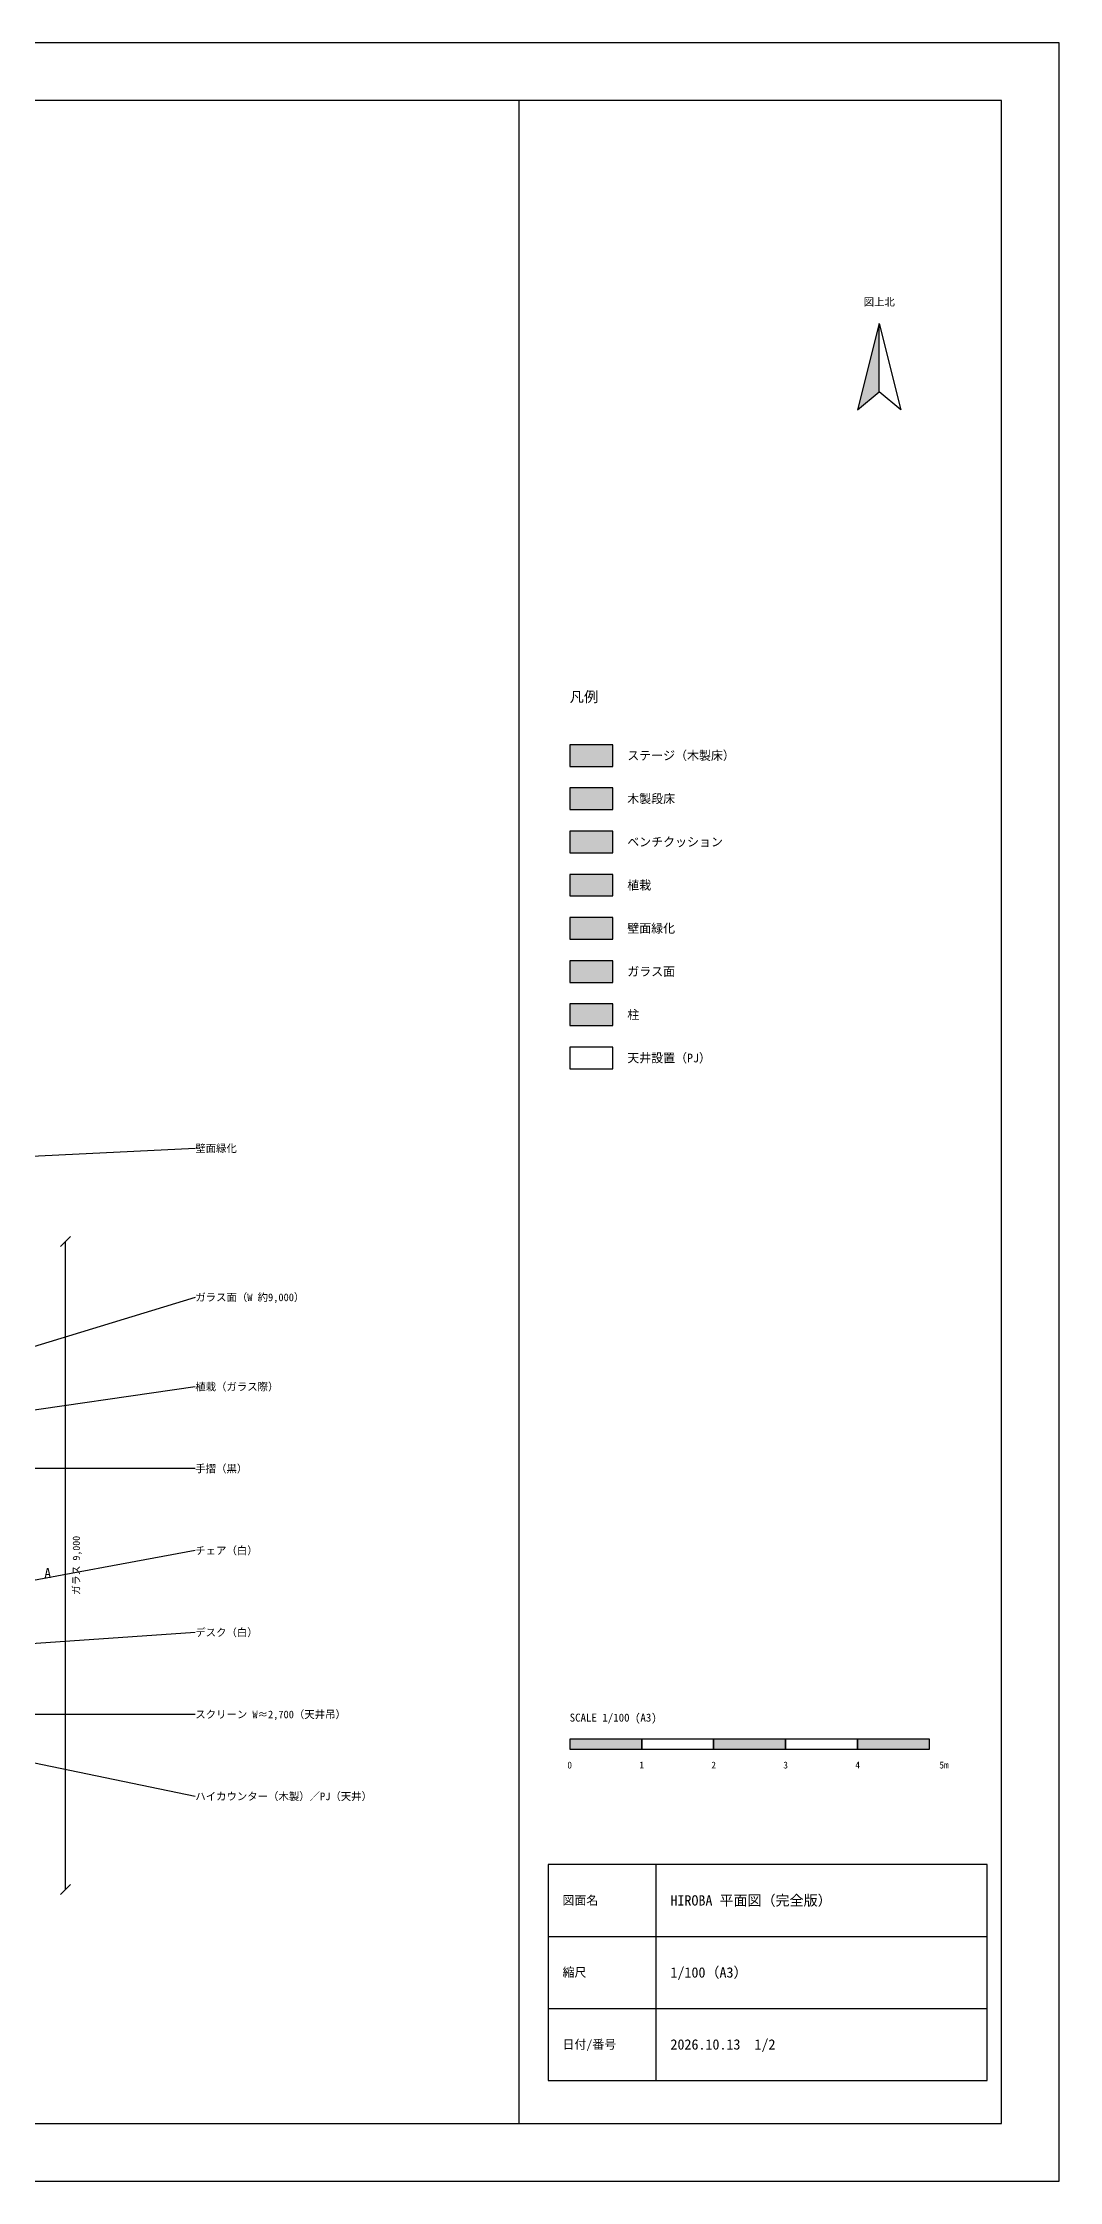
# Model space of a CAD drawing. Header units: millimetres. Extents: x 0 to 87000, y 0 to 29700.
# Drawn here: x 27881 to 42000, y 0 to 29700 of the extents above; entities that cross this region are included whole.
import ezdxf
from ezdxf.enums import TextEntityAlignment as Align

# ---------------------------------------------------------------- set-up
doc = ezdxf.new("R2010")
doc.units = ezdxf.units.MM
for name, color, linetype in [('A-CEIL', 9, 'Continuous'), ('A-COLS', 8, 'Continuous'), ('A-DIMS', 2, 'Continuous'), ('A-FILL', 254, 'Continuous'), ('A-FURN', 4, 'Continuous'), ('A-GLASS', 1, 'Continuous'), ('A-PLANT', 3, 'Continuous'), ('A-TEXT', 7, 'Continuous'), ('A-WOOD', 30, 'Continuous')]:
    doc.layers.add(name, color=color, linetype=linetype)
doc.styles.add('JP', font='msgothic.ttc')

msp = doc.modelspace()

# ---------------------------------------------------------------- hatches: boundary and pattern name
at = {"layer": 'A-FILL', "true_color": 0x000000}
h = msp.add_hatch(color=7, dxfattribs=at)
h.dxf.hatch_style = 1
h.paths.add_polyline_path([(39500, 25800), (39200, 24600), (39500, 24850), (39500, 25800)])
at = {"layer": 'A-FILL', "true_color": 0xf1dfbd}
h = msp.add_hatch(color=7, dxfattribs=at)
h.dxf.hatch_style = 1
h.paths.add_polyline_path([(35200, 19650), (35800, 19650), (35800, 19950), (35200, 19950), (35200, 19650)])
at = {"layer": 'A-FILL', "true_color": 0xdcc095}
h = msp.add_hatch(color=7, dxfattribs=at)
h.dxf.hatch_style = 1
h.paths.add_polyline_path([(35200, 19050), (35800, 19050), (35800, 19350), (35200, 19350), (35200, 19050)])
at = {"layer": 'A-FILL', "true_color": 0xc0687a}
h = msp.add_hatch(color=7, dxfattribs=at)
h.dxf.hatch_style = 1
h.paths.add_polyline_path([(35200, 18450), (35800, 18450), (35800, 18750), (35200, 18750), (35200, 18450)])
at = {"layer": 'A-FILL', "true_color": 0xcfe3c4}
h = msp.add_hatch(color=7, dxfattribs=at)
h.dxf.hatch_style = 1
h.paths.add_polyline_path([(35200, 17850), (35800, 17850), (35800, 18150), (35200, 18150), (35200, 17850)])
at = {"layer": 'A-FILL', "true_color": 0x7fb069}
h = msp.add_hatch(color=7, dxfattribs=at)
h.dxf.hatch_style = 1
h.paths.add_polyline_path([(35200, 17250), (35800, 17250), (35800, 17550), (35200, 17550), (35200, 17250)])
at = {"layer": 'A-FILL', "true_color": 0xd6ecff}
h = msp.add_hatch(color=7, dxfattribs=at)
h.dxf.hatch_style = 1
h.paths.add_polyline_path([(35200, 16650), (35800, 16650), (35800, 16950), (35200, 16950), (35200, 16650)])
at = {"layer": 'A-FILL', "true_color": 0xa8a8a8}
h = msp.add_hatch(color=7, dxfattribs=at)
h.dxf.hatch_style = 1
h.paths.add_polyline_path([(35200, 16050), (35800, 16050), (35800, 16350), (35200, 16350), (35200, 16050)])
at = {"layer": 'A-FILL', "true_color": 0x000000}
h = msp.add_hatch(color=7, dxfattribs=at)
h.dxf.hatch_style = 1
h.paths.add_polyline_path([(35200, 6000), (36200, 6000), (36200, 6140), (35200, 6140), (35200, 6000)])
h = msp.add_hatch(color=7, dxfattribs=at)
h.dxf.hatch_style = 1
h.paths.add_polyline_path([(37200, 6000), (38200, 6000), (38200, 6140), (37200, 6140), (37200, 6000)])
h = msp.add_hatch(color=7, dxfattribs=at)
h.dxf.hatch_style = 1
h.paths.add_polyline_path([(39200, 6000), (40200, 6000), (40200, 6140), (39200, 6140), (39200, 6000)])

# ---------------------------------------------------------------- linework, layer by layer
at = {"layer": 'A-CEIL'}
msp.add_lwpolyline([(35200, 15450), (35800, 15450), (35800, 15750), (35200, 15750), (35200, 15450)], close=True, dxfattribs=at)
at = {"layer": 'A-COLS'}
msp.add_lwpolyline([(35200, 16050), (35800, 16050), (35800, 16350), (35200, 16350), (35200, 16050)], close=True, dxfattribs=at)
at = {"layer": 'A-DIMS'}
for points in [[(28127, 12982), (28267, 13122)], [(28197, 4052), (28197, 13052)], [(28127, 3982), (28267, 4122)]]:
    msp.add_lwpolyline(points, dxfattribs=at)
at = {"layer": 'A-FURN'}
for points in [[(0, 0), (42000, 0), (42000, 29700), (0, 29700), (0, 0)], [(800, 800), (41200, 800), (41200, 28900), (800, 28900), (800, 800)], [(39500, 25800), (39200, 24600), (39500, 24850), (39500, 25800)], [(39500, 25800), (39800, 24600), (39500, 24850), (39500, 25800)], [(35200, 18450), (35800, 18450), (35800, 18750), (35200, 18750), (35200, 18450)], [(35200, 6000), (36200, 6000), (36200, 6140), (35200, 6140), (35200, 6000)], [(36200, 6000), (37200, 6000), (37200, 6140), (36200, 6140), (36200, 6000)], [(37200, 6000), (38200, 6000), (38200, 6140), (37200, 6140), (37200, 6000)], [(38200, 6000), (39200, 6000), (39200, 6140), (38200, 6140), (38200, 6000)], [(39200, 6000), (40200, 6000), (40200, 6140), (39200, 6140), (39200, 6000)], [(34900, 1400), (41000, 1400), (41000, 4400), (34900, 4400), (34900, 1400)]]:
    msp.add_lwpolyline(points, close=True, dxfattribs=at)
for points in [[(34500, 800), (34500, 28900)], [(36400, 1400), (36400, 4400)], [(34900, 3400), (41000, 3400)], [(34900, 2400), (41000, 2400)]]:
    msp.add_lwpolyline(points, dxfattribs=at)
at = {"layer": 'A-GLASS'}
msp.add_lwpolyline([(35200, 16650), (35800, 16650), (35800, 16950), (35200, 16950), (35200, 16650)], close=True, dxfattribs=at)
at = {"layer": 'A-PLANT'}
for points in [[(35200, 17850), (35800, 17850), (35800, 18150), (35200, 18150), (35200, 17850)], [(35200, 17250), (35800, 17250), (35800, 17550), (35200, 17550), (35200, 17250)]]:
    msp.add_lwpolyline(points, close=True, dxfattribs=at)
at = {"layer": 'A-TEXT'}
for p, q in [((30000, 14345), (25766, 14138)), ((30000, 12276), (25941, 11034)), ((30000, 11034), (25745, 10414)), ((30000, 9897), (25610, 9897)), ((30000, 8759), (24959, 7828)), ((30000, 7621), (25538, 7310)), ((30000, 5345), (22579, 6876)), ((30000, 6483), (25807, 6483))]:
    msp.add_line(p, q, dxfattribs=at)
at = {"layer": 'A-WOOD'}
for points in [[(35200, 19650), (35800, 19650), (35800, 19950), (35200, 19950), (35200, 19650)], [(35200, 19050), (35800, 19050), (35800, 19350), (35200, 19350), (35200, 19050)]]:
    msp.add_lwpolyline(points, close=True, dxfattribs=at)

# ---------------------------------------------------------------- texts
at = {"layer": 'A-TEXT', "style": 'JP'}
for s, height, p in [('図上北', 105.8, (39500, 26100)), ('A', 138, (27950, 8448)), ('0', 95.2, (35200, 5780)), ('1', 95.2, (36200, 5780)), ('2', 95.2, (37200, 5780)), ('3', 95.2, (38200, 5780)), ('4', 95.2, (39200, 5780)), ('5m', 95.2, (40400, 5780))]:
    msp.add_text(s, height=height, dxfattribs=at).set_placement(p, align=Align.MIDDLE_CENTER)
for s, height, p in [('凡例', 145.5, (35200, 20500)), ('SCALE 1/100 (A3)', 111.12, (35200, 6350))]:
    msp.add_text(s, height=height, dxfattribs=at).set_placement(p, align=Align.BOTTOM_LEFT)
for s, height, p in [('ステージ（木製床）', 121.7, (36000, 19800)), ('木製段床', 121.7, (36000, 19200)), ('ベンチクッション', 121.7, (36000, 18600)), ('植栽', 121.7, (36000, 18000)), ('壁面緑化', 121.7, (36000, 17400)), ('ガラス面', 121.7, (36000, 16800)), ('柱', 122, (36000, 16200)), ('天井設置（PJ）', 121.7, (36000, 15600)), ('壁面緑化', 105.8, (30000, 14345)), ('ガラス面（W 約9,000）', 105.83, (30000, 12276)), ('植栽（ガラス際）', 105.8, (30000, 11034)), ('手摺（黒）', 105.8, (30000, 9897)), ('チェア（白）', 105.8, (30000, 8759)), ('デスク（白）', 105.8, (30000, 7621)), ('スクリーン W≈2,700（天井吊）', 105.83, (30000, 6483)), ('ハイカウンター（木製）／PJ（天井）', 105.83, (30000, 5345)), ('図面名', 121.7, (35100, 3900)), ('HIROBA 平面図（完全版）', 142.88, (36600, 3900)), ('縮尺', 121.7, (35100, 2900)), ('1/100（A3）', 142.9, (36600, 2900)), ('日付/番号', 121.7, (35100, 1900)), ('2026.10.13\u30001/2', 142.88, (36600, 1900))]:
    msp.add_text(s, height=height, dxfattribs=at).set_placement(p, align=Align.MIDDLE_LEFT)
msp.add_text('ガラス 9,000', height=100.5, rotation=90, dxfattribs=at).set_placement((28347, 8552), align=Align.MIDDLE_CENTER)

doc.saveas('drawing.dxf')
